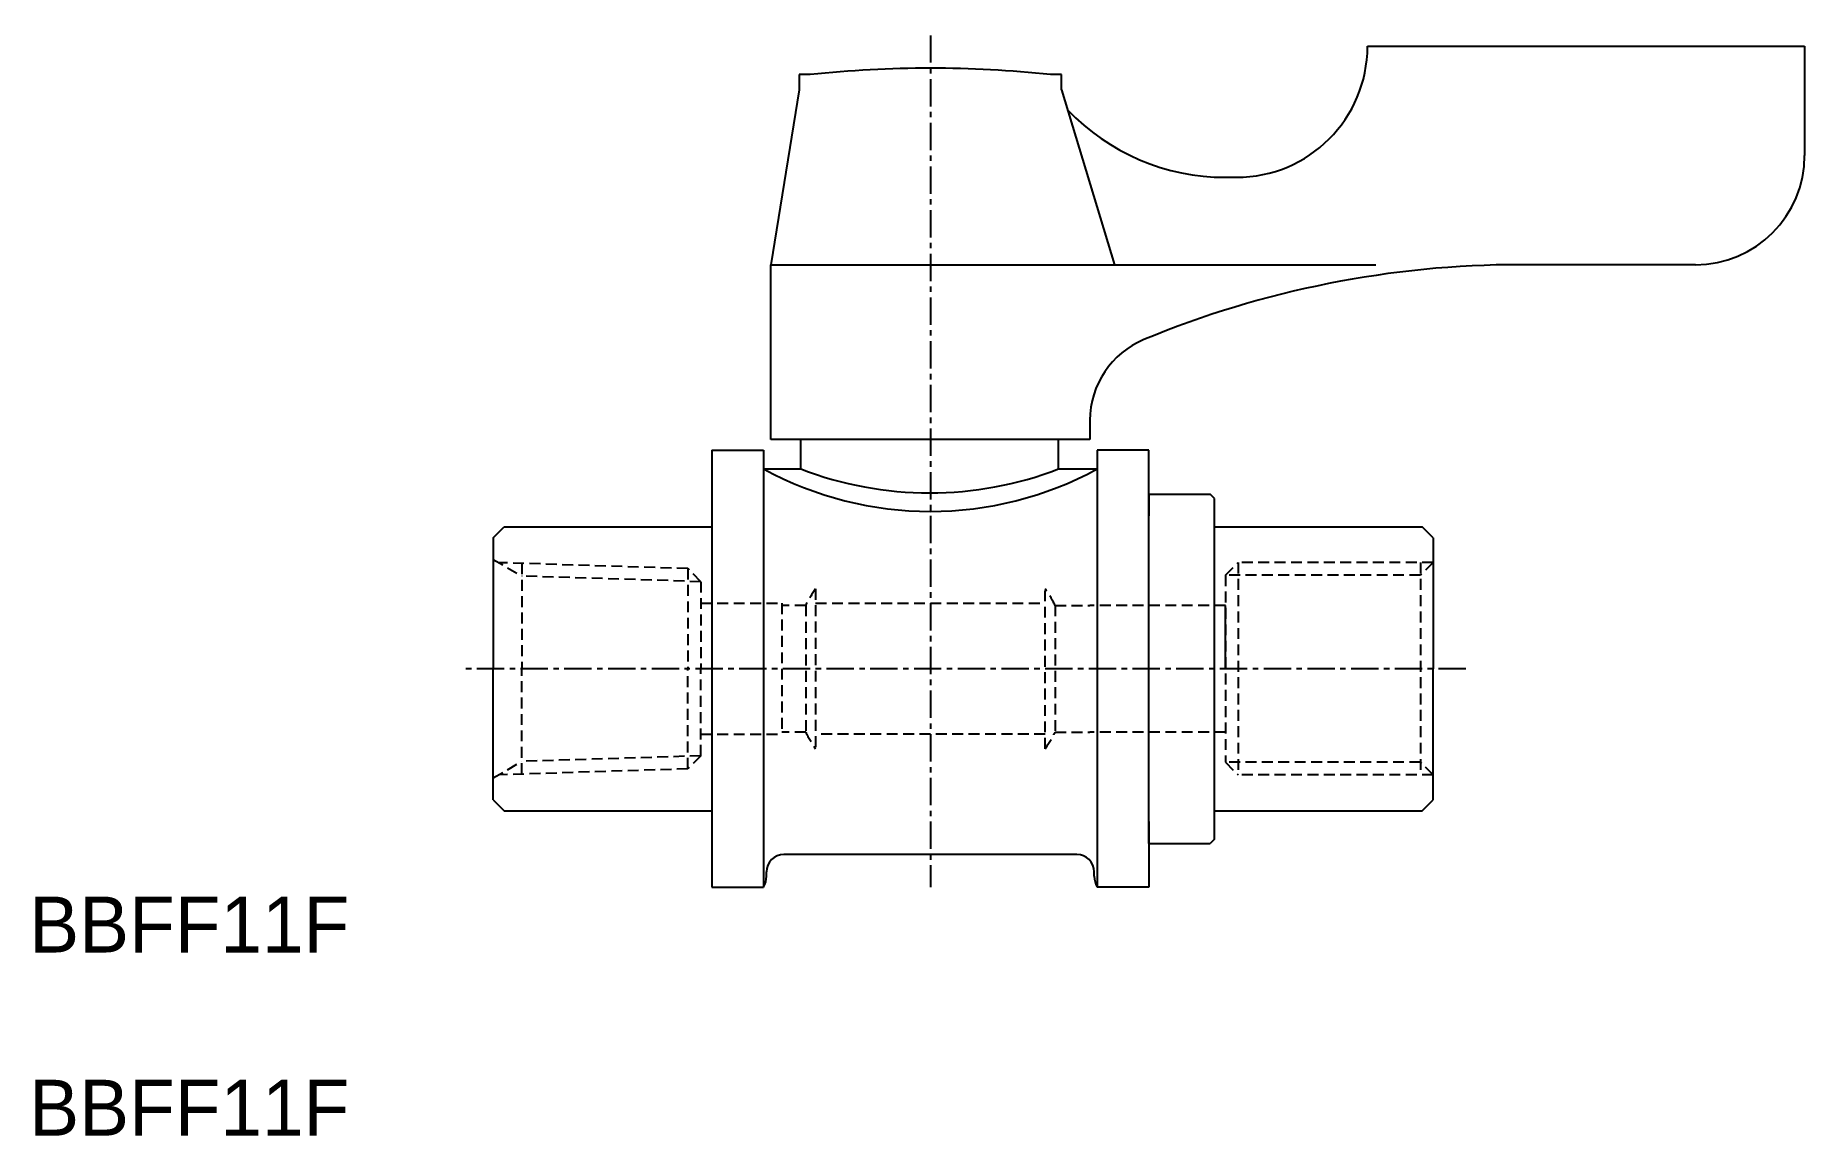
# Model space of a CAD drawing. Extents: x 290 to 371, y 335 to 385.3.
import ezdxf

# ---------------------------------------------------------------- set-up
doc = ezdxf.new("R2010")
doc.units = 0
doc.linetypes.add('CENTER', pattern=[2, 1.25, -0.25, 0.25, -0.25])
doc.linetypes.add('DASHED', pattern=[0.75, 0.5, -0.25])
doc.layers.get('0').update_dxf_attribs({"linetype": 'CONTINUOUS'})
doc.layers.add('CENTER', color=1, linetype='CENTER')

msp = doc.modelspace()

# ---------------------------------------------------------------- linework, layer by layer
at = {"color": 7, "linetype": 'CONTINUOUS'}
for p, q in [((350.969, 384.834), (370.969, 384.834)), ((350.969, 384.834), (350.969, 384.834)), ((370.969, 384.834), (370.969, 379.834)), ((325.469, 383.534), (324.969, 383.534)), ((324.969, 383.534), (324.969, 382.834)), ((336.969, 383.534), (336.469, 383.534)), ((336.969, 382.834), (336.969, 383.534)), ((324.969, 382.834), (323.669, 374.834)), ((336.969, 382.834), (339.392, 374.834)), ((344.469, 378.834), (344.969, 378.834)), ((323.635, 374.834), (351.349, 374.834)), ((323.669, 366.834), (323.669, 374.834)), ((365.969, 374.834), (357.969, 374.834)), ((338.269, 367.709), (338.269, 366.834)), ((338.269, 366.834), (323.669, 366.834)), ((325.035, 365.481), (325.035, 366.834)), ((336.835, 365.481), (336.835, 366.834)), ((320.969, 366.334), (320.969, 346.334)), ((320.969, 366.334), (323.335, 366.334)), ((323.335, 366.334), (323.335, 346.334)), ((340.969, 366.334), (338.603, 366.334)), ((338.603, 366.334), (338.603, 346.334)), ((340.969, 348.334), (340.969, 366.334)), ((323.335, 365.481), (325.035, 365.481)), ((336.835, 365.481), (338.603, 365.481)), ((340.969, 364.334), (340.969, 363.334)), ((340.969, 364.334), (343.769, 364.334)), ((340.969, 364.334), (340.969, 363.334)), ((343.969, 364.134), (343.769, 364.334)), ((343.969, 348.534), (343.969, 364.134)), ((310.969, 362.334), (311.469, 362.834)), ((311.469, 362.834), (320.969, 362.834)), ((343.969, 362.834), (353.469, 362.834)), ((353.969, 362.334), (353.469, 362.834)), ((310.969, 362.334), (310.969, 356.334)), ((353.969, 362.334), (353.969, 356.334)), ((344.469, 356.334), (344.469, 359.234)), ((310.969, 350.334), (310.969, 356.334)), ((353.969, 350.334), (353.969, 356.334)), ((310.969, 350.334), (311.469, 349.834)), ((311.469, 349.834), (320.969, 349.834)), ((343.969, 349.834), (353.469, 349.834)), ((353.469, 349.834), (353.969, 350.334)), ((340.969, 349.334), (340.969, 346.334)), ((340.969, 348.334), (343.769, 348.334)), ((343.969, 348.534), (343.769, 348.334)), ((337.669, 347.834), (324.269, 347.834)), ((323.469, 346.834), (323.469, 347.034)), ((338.469, 346.834), (338.469, 347.034)), ((320.969, 346.334), (323.335, 346.334)), ((340.969, 346.334), (338.603, 346.334))]:
    msp.add_line(p, q, dxfattribs=at)
at = {"color": 3, "linetype": 'DASHED'}
for p, q in [((310.969, 361.334), (312.282, 360.576)), ((319.869, 360.919), (311.218, 361.19)), ((312.282, 361.157), (312.282, 356.334)), ((344.469, 360.617), (345.05, 361.198)), ((353.969, 361.198), (345.05, 361.198)), ((345.05, 361.198), (345.05, 351.47)), ((353.388, 361.198), (353.388, 351.47)), ((353.969, 361.198), (353.388, 360.617)), ((320.469, 360.32), (312.282, 360.576)), ((320.469, 360.32), (319.869, 360.919)), ((319.869, 360.919), (319.869, 356.334)), ((320.469, 360.32), (320.469, 356.334)), ((353.388, 360.617), (344.469, 360.617)), ((344.469, 360.617), (344.469, 352.051)), ((325.719, 359.994), (325.719, 352.673)), ((336.219, 352.673), (336.219, 359.994)), ((320.469, 359.334), (324.169, 359.334)), ((324.169, 359.334), (324.169, 353.334)), ((325.263, 359.234), (324.169, 359.234)), ((325.263, 359.234), (325.263, 353.434)), ((325.719, 359.334), (336.219, 359.334)), ((336.674, 359.234), (338.269, 359.234)), ((336.674, 359.234), (336.674, 353.434)), ((344.469, 359.234), (338.269, 359.234)), ((312.282, 351.511), (312.282, 356.334)), ((319.869, 351.748), (319.869, 356.334)), ((320.469, 352.347), (320.469, 356.334)), ((320.469, 353.334), (324.169, 353.334)), ((325.263, 353.434), (324.169, 353.434)), ((336.219, 353.334), (325.719, 353.334)), ((336.674, 353.434), (338.269, 353.434)), ((344.469, 353.434), (338.269, 353.434)), ((320.469, 352.347), (312.282, 352.092)), ((320.469, 352.347), (319.869, 351.748)), ((310.969, 351.334), (312.282, 352.092)), ((319.869, 351.748), (311.218, 351.477)), ((353.388, 352.051), (344.469, 352.051)), ((344.469, 352.051), (345.05, 351.47)), ((353.969, 351.47), (345.05, 351.47)), ((353.969, 351.47), (353.388, 352.051))]:
    msp.add_line(p, q, dxfattribs=at)
at = {"color": 7, "linetype": 'CONTINUOUS'}
for centre, radius, start, end in [((344.969, 384.834), 6, 270, 0), ((330.969, 333.267), 50.567, 83.75574, 96.24426), ((344.469, 388.834), 10, 223.76009, 270), ((365.969, 379.834), 5, 270, 0), ((357.969, 329.834), 45, 90, 112.5151), ((342.269, 367.709), 4, 112.5151, 180), ((330.969, 379.538), 15.997, 241.49584, 298.50416), ((330.935, 380.834), 16.448, 248.97945, 291.02055), ((324.269, 347.034), 0.8, 90, 180), ((337.669, 347.034), 0.8, 0, 90), ((322.469, 346.834), 1, 330, 0), ((339.469, 346.834), 1, 180, 210)]:
    msp.add_arc(centre, radius, start, end, dxfattribs=at)
at = {"color": 3, "linetype": 'DASHED'}
for start, end in [(145.11609, 153.05564), (26.94436, 34.88391), (206.94436, 214.88391), (325.11609, 333.05564)]:
    msp.add_arc((330.969, 356.334), 6.4, start, end, dxfattribs=at)
at = {"layer": 'CENTER', "color": 1, "linetype": 'CENTER'}
for p, q in [((330.969, 385.334), (330.969, 346.334)), ((355.469, 356.334), (309.469, 356.334))]:
    msp.add_line(p, q, dxfattribs=at)

# ---------------------------------------------------------------- texts
at = {"color": 7, "linetype": 'CONTINUOUS'}
for p in [(289.737, 343.342), (289.737, 334.957)]:
    msp.add_text('BBFF11F', height=2.5597, dxfattribs=at).set_placement(p)

doc.saveas('drawing.dxf')
